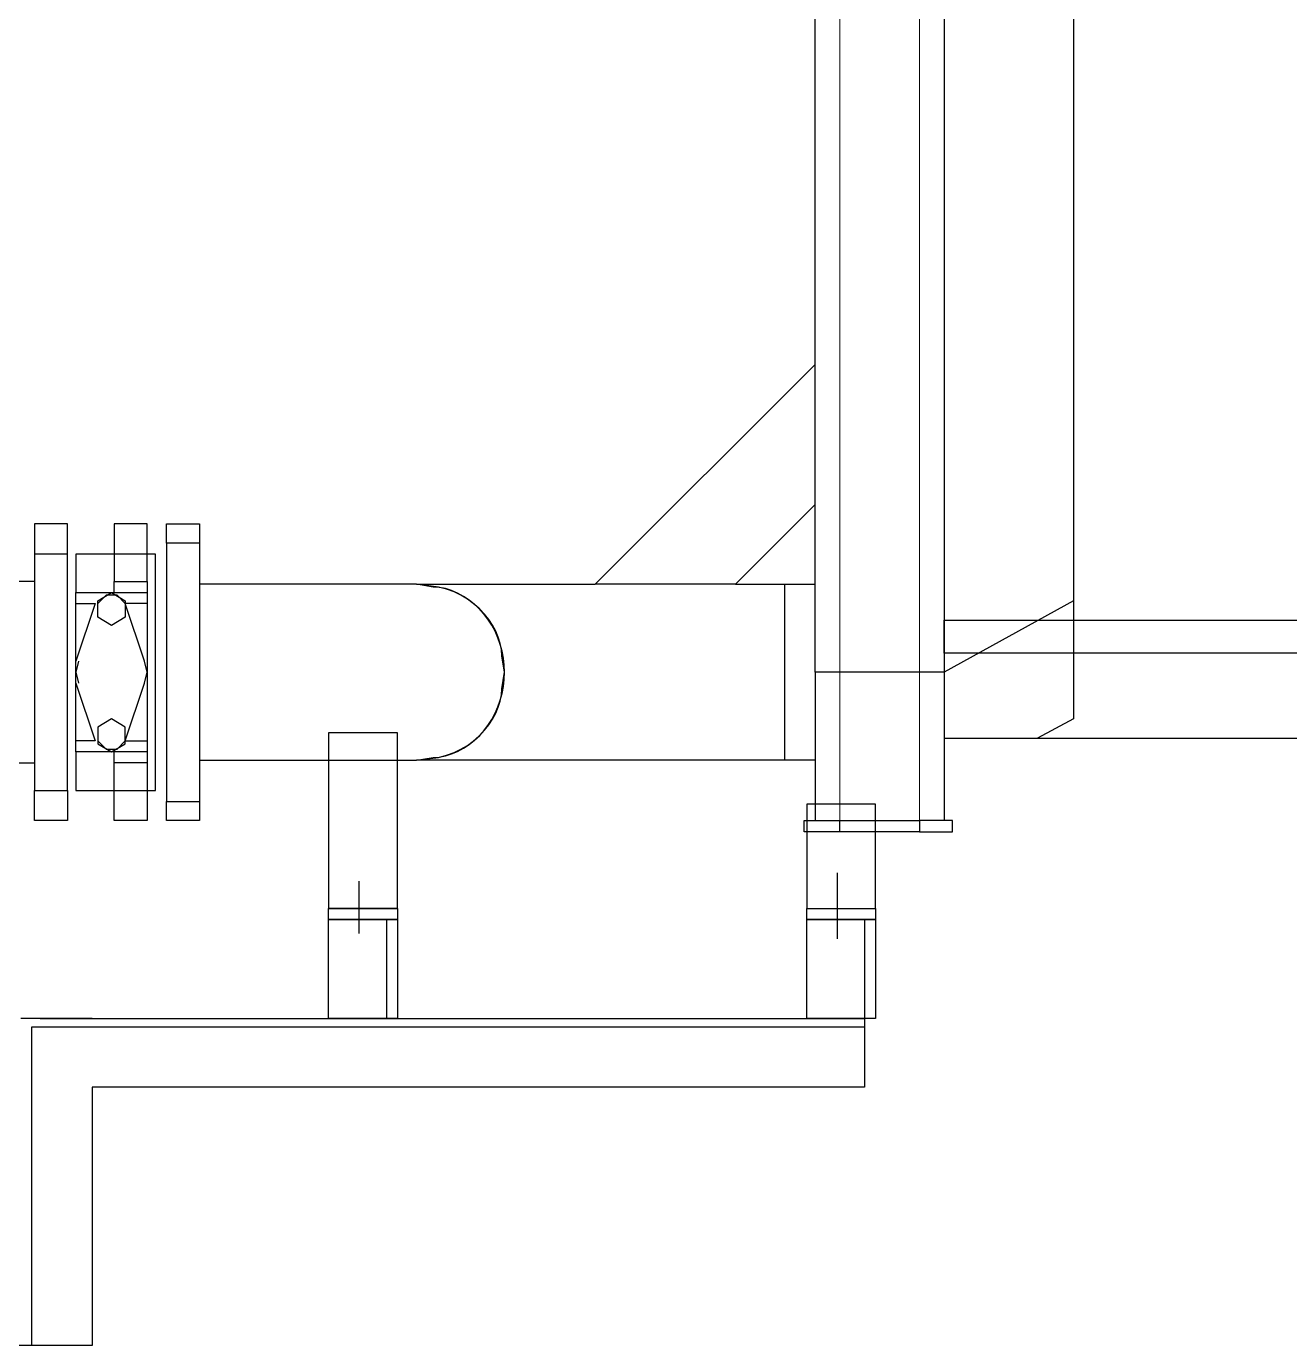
# Model space of a CAD drawing. Header units: metres. Extents: x 531277 to 531898, y 2673784 to 2674172.
# Drawn here: x 531483.428 to 531484.064, y 2673978.615 to 2673979.279 of the extents above; entities that cross this region are included whole.
import ezdxf

# ---------------------------------------------------------------- set-up
doc = ezdxf.new("R2010")
doc.units = ezdxf.units.M
doc.header["$MEASUREMENT"] = 0
doc.layers.add('IDT', color=7, linetype='Continuous')

# ---------------------------------------------------------------- blocks, each defined once
blk = doc.blocks.new('IDT')
at = {"layer": 'IDT', "color": 0, "lineweight": 25}
for p, q in [((16.60625, 15.41834), (16.60625, 15.54836)), ((16.60625, 15.54836), (17.79852, 15.54836)), ((16.63668, 15.54836), (16.63668, 15.38791)), ((16.21758, 15.38376), (16.21758, 15.41834)), ((16.21758, 15.41834), (16.60625, 15.41834)), ((16.21205, 15.33397), (16.21205, 15.38376)), ((16.21205, 15.38376), (16.24663, 15.38376)), ((16.63668, 15.38791), (16.21758, 15.38791)), ((16.63253, 15.38376), (16.21758, 15.38376)), ((16.21758, 15.33397), (16.21758, 15.38376)), ((16.24663, 15.38376), (16.24663, 15.33397)), ((16.45272, 15.33397), (16.45272, 15.38376)), ((16.45272, 15.38376), (16.4873, 15.38376)), ((16.45825, 15.33397), (16.45825, 15.38376)), ((16.4873, 15.38376), (16.4873, 15.33397)), ((16.60625, 15.38376), (16.64221, 15.38376)), ((16.23141, 15.31045), (16.23141, 15.34365)), ((16.47208, 15.3146), (16.47208, 15.34088)), ((16.24663, 15.33397), (16.21205, 15.33397)), ((16.21205, 15.32844), (16.21205, 15.33397)), ((16.21205, 15.33397), (16.24663, 15.33397)), ((16.24663, 15.33397), (16.24663, 15.32844)), ((16.4873, 15.33397), (16.45272, 15.33397)), ((16.45272, 15.32844), (16.45272, 15.33397)), ((16.45272, 15.33397), (16.4873, 15.33397)), ((16.4873, 15.33397), (16.4873, 15.32844)), ((16.24663, 15.32844), (16.21205, 15.32844)), ((16.24663, 15.32844), (16.21205, 15.32844)), ((16.21205, 15.32844), (16.21205, 15.27588)), ((16.24663, 15.27588), (16.24663, 15.32844)), ((16.4873, 15.32844), (16.45272, 15.32844)), ((16.45272, 15.32844), (16.4873, 15.32844)), ((16.4873, 15.32844), (16.45272, 15.32844)), ((16.45272, 15.32844), (16.45272, 15.23991)), ((16.4873, 15.23991), (16.4873, 15.32844)), ((16.18992, 15.28971), (16.17332, 15.28971)), ((16.17332, 15.28971), (16.17332, 15.28417)), ((16.17332, 15.28417), (16.18992, 15.28417)), ((16.17747, 15.20948), (16.17747, 15.28417)), ((16.18992, 15.28417), (16.18992, 15.28971)), ((16.18992, 15.28971), (16.23003, 15.28971)), ((16.23003, 15.28417), (16.18992, 15.28417)), ((16.23003, 15.28971), (16.23003, 15.28417)), ((16.23003, 15.28971), (16.24801, 15.28971)), ((16.24801, 15.28417), (16.23003, 15.28417)), ((16.24248, 15.20948), (16.24248, 15.28417)), ((16.24801, 15.28971), (16.24801, 15.28417)), ((16.5523, 15.28417), (16.5689, 15.28417)), ((16.5523, 15.27449), (16.5523, 15.28417)), ((16.5689, 15.28417), (16.5689, 15.27449)), ((16.57858, 15.26896), (16.57858, 15.28417)), ((16.57858, 15.28417), (16.59518, 15.28417)), ((16.59518, 15.28417), (16.59518, 15.26896)), ((16.6187, 15.28417), (16.63529, 15.28417)), ((16.6187, 15.26896), (16.6187, 15.28417)), ((16.63529, 15.28417), (16.63529, 15.26896)), ((16.21205, 15.27588), (16.24663, 15.27588)), ((16.5689, 15.27449), (16.5523, 15.27449)), ((16.5523, 15.14448), (16.5523, 15.27449)), ((16.5689, 15.14448), (16.5689, 15.27449)), ((16.57858, 15.26896), (16.57443, 15.26896)), ((16.57443, 15.26896), (16.57443, 15.15001)), ((16.57858, 15.25513), (16.57858, 15.26896)), ((16.59518, 15.26896), (16.57858, 15.26896)), ((16.61455, 15.26896), (16.59518, 15.26896)), ((16.59518, 15.26896), (16.59518, 15.25513)), ((16.61455, 15.2496), (16.61455, 15.26896)), ((16.63529, 15.26896), (16.6187, 15.26896)), ((16.6187, 15.26896), (16.6187, 15.15001)), ((16.63529, 15.15001), (16.63529, 15.26896)), ((16.24248, 15.25375), (16.25769, 15.25375)), ((16.25769, 15.25375), (16.44304, 15.25375)), ((16.25769, 15.25375), (16.25769, 15.16522)), ((16.44304, 15.25375), (16.43197, 15.25236)), ((16.44304, 15.25375), (16.43474, 15.25236)), ((16.5523, 15.25375), (16.44304, 15.25375)), ((16.57858, 15.2496), (16.57858, 15.25513)), ((16.57858, 15.25513), (16.59518, 15.25513)), ((16.59518, 15.25513), (16.59518, 15.2496)), ((17.21622, 15.25513), (16.63529, 15.25513)), ((16.57858, 15.24406), (16.57858, 15.2496)), ((16.57858, 15.2496), (16.61455, 15.2496)), ((16.57858, 15.20948), (16.57858, 15.24406)), ((16.58965, 15.24406), (16.57858, 15.24406)), ((16.58965, 15.24406), (16.57997, 15.21502)), ((16.59656, 15.2496), (16.58965, 15.24545)), ((16.5938, 15.24821), (16.58965, 15.24406)), ((16.58965, 15.24545), (16.58965, 15.23715)), ((16.59933, 15.24821), (16.5938, 15.24821)), ((16.60348, 15.24545), (16.59656, 15.2496)), ((16.60348, 15.24406), (16.59933, 15.24821)), ((16.60348, 15.23715), (16.60348, 15.24545)), ((16.61455, 15.21502), (16.60486, 15.24406)), ((16.60486, 15.24406), (16.61455, 15.24406)), ((16.61455, 15.2496), (16.61455, 15.24406)), ((16.61455, 15.24406), (16.61455, 15.20948)), ((16.17747, 15.24268), (15.47898, 15.24268)), ((16.11246, 15.233), (16.13044, 15.24268)), ((16.45272, 15.23991), (16.4873, 15.23991)), ((16.58965, 15.23715), (16.59656, 15.233)), ((16.59656, 15.233), (16.60348, 15.23715)), ((16.11246, 15.17352), (16.11246, 15.233)), ((16.40016, 15.21778), (16.39877, 15.20948)), ((16.57997, 15.21502), (16.57858, 15.20948)), ((16.61455, 15.20948), (16.61316, 15.21502)), ((16.11246, 15.17352), (16.17747, 15.20948)), ((16.17747, 14.5594), (16.17747, 15.20948)), ((16.17747, 15.20948), (16.18992, 15.20948)), ((16.18992, 15.20948), (16.23003, 15.20948)), ((16.23003, 15.20948), (16.24248, 15.20948)), ((16.24248, 15.20948), (16.24248, 14.5594)), ((16.39877, 15.20948), (16.40016, 15.20119)), ((16.57858, 15.17491), (16.57858, 15.20948)), ((16.57858, 15.20948), (16.57997, 15.20395)), ((16.57997, 15.20395), (16.58965, 15.17491)), ((16.60486, 15.17491), (16.61455, 15.20395)), ((16.61316, 15.20395), (16.61455, 15.20948)), ((16.61455, 15.20948), (16.61455, 15.17491)), ((15.47898, 15.1998), (16.17747, 15.1998)), ((16.17747, 15.1998), (16.17747, 15.1832)), ((16.58965, 15.18182), (16.59656, 15.18597)), ((16.59656, 15.18597), (16.60348, 15.18182)), ((16.17747, 15.1832), (15.47898, 15.1832)), ((16.58965, 15.17352), (16.58965, 15.18182)), ((16.60348, 15.18182), (16.60348, 15.17352)), ((16.11246, 14.20393), (16.11246, 15.17352)), ((16.57858, 15.16937), (16.57858, 15.17491)), ((16.57858, 15.17491), (16.58965, 15.17491)), ((16.58965, 15.17491), (16.5938, 15.17076)), ((16.59656, 15.16937), (16.58965, 15.17352)), ((16.5938, 15.17076), (16.59933, 15.17076)), ((16.60348, 15.17352), (16.59656, 15.16937)), ((16.59933, 15.17076), (16.60348, 15.17491)), ((16.61455, 15.17491), (16.60486, 15.17491)), ((16.61455, 15.17491), (16.61455, 15.16937)), ((16.25769, 15.16522), (16.24248, 15.16522)), ((16.24248, 15.12511), (16.28259, 15.16522)), ((16.35313, 15.16522), (16.24248, 15.05457)), ((16.28259, 15.16522), (16.25769, 15.16522)), ((16.28259, 15.16522), (16.35313, 15.16522)), ((16.44304, 15.16522), (16.35313, 15.16522)), ((16.43197, 15.16661), (16.44304, 15.16522)), ((16.43474, 15.16661), (16.44304, 15.16522)), ((16.44304, 15.16522), (16.5523, 15.16522)), ((16.61455, 15.16937), (16.57858, 15.16937)), ((16.57858, 15.16384), (16.57858, 15.16937)), ((16.59518, 15.16384), (16.57858, 15.16384)), ((16.57858, 15.16384), (16.57858, 15.15001)), ((16.59518, 15.16937), (16.59518, 15.16384)), ((16.59518, 15.15001), (16.59518, 15.16384)), ((16.61455, 15.15001), (16.61455, 15.16937)), ((16.63529, 15.16384), (17.21622, 15.16384)), ((16.5523, 15.13479), (16.5523, 15.14448)), ((16.5523, 15.14448), (16.5689, 15.14448)), ((16.5689, 15.14448), (16.5689, 15.13479)), ((16.57443, 15.15001), (16.57858, 15.15001)), ((16.57858, 15.15001), (16.59518, 15.15001)), ((16.57858, 15.15001), (16.57858, 15.13479)), ((16.59518, 15.13479), (16.59518, 15.15001)), ((16.59518, 15.15001), (16.61455, 15.15001)), ((16.6187, 15.15001), (16.63529, 15.15001)), ((16.6187, 15.15001), (16.6187, 15.13479)), ((16.63529, 15.13479), (16.63529, 15.15001)), ((16.5689, 15.13479), (16.5523, 15.13479)), ((16.57858, 15.13479), (16.59518, 15.13479)), ((16.6187, 15.13479), (16.63529, 15.13479))]:
    blk.add_line(p, q, dxfattribs=at)
at = {"layer": 'IDT', "color": 0, "lineweight": 13}
for p, q in [((16.18992, 15.20948), (16.18992, 15.28417)), ((16.23003, 15.20948), (16.23003, 15.28417)), ((16.18992, 14.5594), (16.18992, 15.20948)), ((16.23003, 14.5594), (16.23003, 15.20948))]:
    blk.add_line(p, q, dxfattribs=at)
at = {"layer": 'IDT', "color": 0, "lineweight": 25}
for points in [[(16.43197, 15.25236), (16.3878, 15.2427), (16.3878, 15.17627), (16.43197, 15.16661)], [(16.43474, 15.25236), (16.41823, 15.25239), (16.40013, 15.23429), (16.40016, 15.21778)], [(16.40016, 15.20119), (16.40013, 15.18468), (16.41823, 15.16658), (16.43474, 15.16661)]]:
    blk.add_open_spline(points, degree=3, dxfattribs=at)

msp = doc.modelspace()

# ---------------------------------------------------------------- block references
at = {"layer": 'IDT', "color": 8, "rotation": 180}
msp.add_blockref('IDT', (531500.06728, 2673994.16297), dxfattribs=at)

doc.saveas('drawing.dxf')
